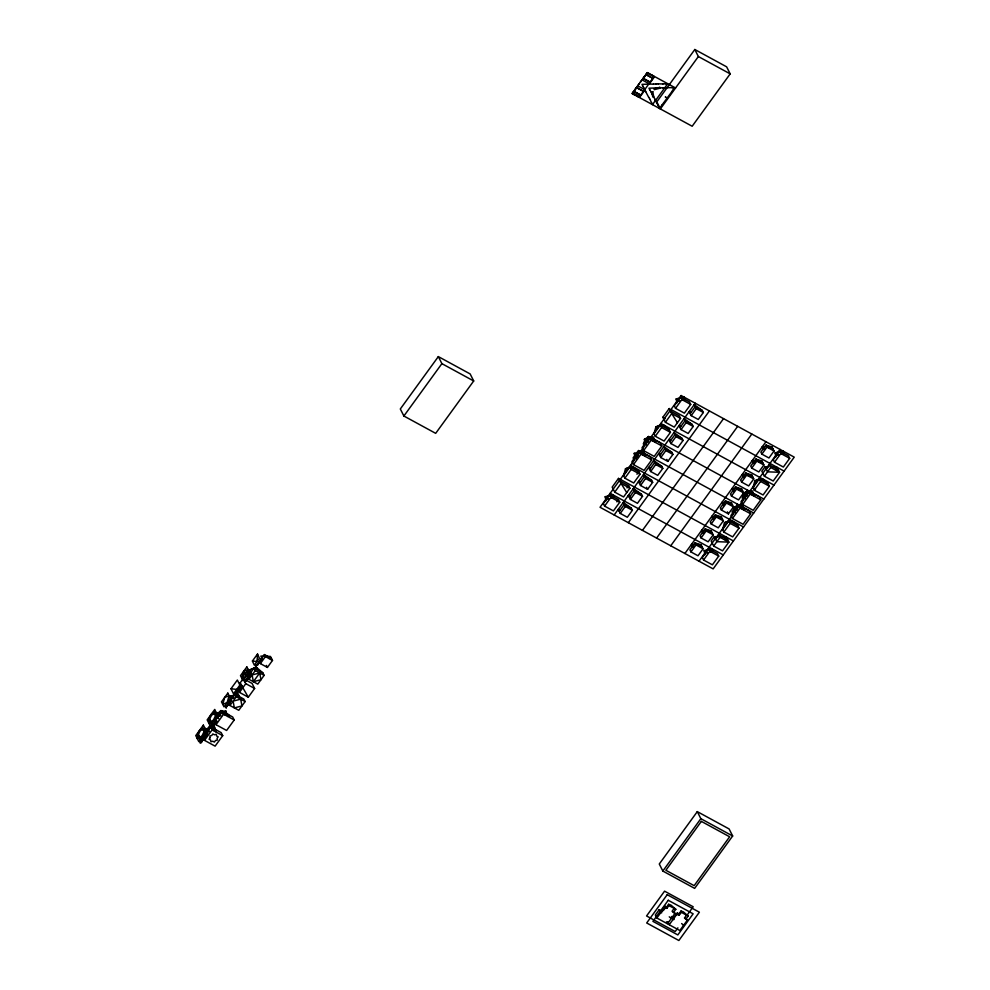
<?xml version="1.0" encoding="UTF-8"?>
<svg xmlns="http://www.w3.org/2000/svg" width="990" height="990" viewBox="0 0 990 990"><rect width="100%" height="100%" fill="white"/><g stroke="black" fill="none" stroke-linecap="round" stroke-linejoin="round"><path stroke-width="1.49" d="M201.799 741.176L201.638 741.807M241.127 686.454L241.634 685.587L240.075 682.989L243.243 678.62L252.079 683.434L254.616 688.471L248.292 697.195L239.444 692.381L238.008 689.572L238.726 690.995M238.144 691.515L237.353 692.827M236.82 692.171L237.674 690.884M236.288 693.965L235.088 695.995L234.383 694.584L235.657 693.074M215.808 721.685L216.191 720.918M248.453 676.702L248.762 675.774M203.21 739.481L203.284 739.74M204.942 736.164C205.71 733.887 204.225 737.909 205.858 736.35M250.235 673.967L250 675.786L249.294 674.376M216.847 721.809L216.476 722.465M249.505 676.764L249.208 677.37M216.637 721.314L216.303 722.007M249.27 676.331L248.96 676.999M257.586 654.006L256.979 661.605L252.475 660.924L257.474 654.081L259.417 658.214L254.319 665.132L252.376 660.998M204.262 736.795L203.569 738.305L204.485 738.243M257.462 664.797L258.068 663.609M203.569 738.057L204.262 737.03M257.858 664.971L258.229 663.56M204.645 737.612L204.249 738.268M241.77 678.175L243.664 671.294L248.106 669.438L246.201 676.318L241.77 678.175L248.106 669.438M623.589 475.658L625.482 468.777L629.925 466.921L633.068 466.822L638.76 471.735L640.035 474.247L633.699 482.984L624.863 478.17L623.589 475.658L629.925 466.921L638.76 471.735L636.954 474.235M653.994 433.744L655.9 426.863L660.33 425.019L663.486 424.908L669.166 429.833L670.44 432.345L664.104 441.07L655.269 436.268L653.994 433.744L660.33 425.019L669.166 429.833M722.564 529.563L724.457 522.683L728.9 520.839L732.043 520.728L737.736 525.653L739.01 528.165L732.674 536.889L723.838 532.076L722.564 529.563L728.9 520.839L737.736 525.653M754.875 480.781L752.969 487.662L754.244 490.174L763.08 494.988L769.416 486.251L768.141 483.739L762.461 478.826L759.305 478.925L754.875 480.781L762.461 478.826M248.354 676.368L248.453 677.482M226.908 705.882L226.116 707.07M256.67 665.231L256.954 664.711M241.09 686.045C242.303 683.867 242.216 687.666 241.919 685.785M238.355 689.807L239.011 689.015M249.864 674.301L250.507 673.509M215.709 721.351L215.808 722.465M207.182 732.848C205.871 733.553 206.811 735.805 206.65 734.283M256.608 665.354L255.952 666.307M257.586 663.832L258.093 662.991M256.794 665.391L256.039 666.468M216.6 721.809L215.931 722.477M249.245 676.826L248.589 677.494M665.354 97.032L666.097 97.503L665.478 96.921M648.759 84.187L641.966 84.336L642.795 86.093M653.487 84.1L655.949 83.915M249.319 677.469L249.035 675.626M658.276 83.915L655.826 84.088M662.929 83.94L665.391 83.742M665.28 87.887L662.892 87.949M658.263 87.912L663.028 87.776M438.335 356.598L400.319 408.981L403.883 416.023L435.687 433.348L473.703 380.977L470.151 373.935L438.335 356.598L441.887 363.639L473.703 380.977M634.441 94.805L632.325 93.468L633.464 91.625M649.638 73.854L647.324 72.79L645.901 74.473M642.819 86.068L643.871 87.838M403.883 416.023L441.887 363.639M636.793 96.092L639.107 97.156L644.849 89.694L645.752 91.662M652.002 75.141L654.105 76.49L644.676 89.756M649.885 89.942L650.937 91.699M648.685 97.255L649.762 98.975M651.915 93.567L650.851 91.835M649.749 99.012L651.63 102.849M654.86 99.149L656.741 102.985M655.17 100.77L652.534 104.655L651.606 102.873M655.281 100.832L667.619 83.865L665.367 83.791M694.819 49.5L656.803 101.883L660.355 108.925L698.371 56.541L694.819 49.5L726.623 66.825L730.187 73.866L692.171 126.25L632.078 93.53L647.287 72.567L675.564 87.974M657.805 104.742L656.716 103.01M217.862 714.446L216.748 715.98L217.763 717.985M219.075 715.782L217.54 712.763L219.434 712.28L220.547 710.746L222.069 713.753M222.713 735.657L212.108 729.89L210.585 726.87L202.987 737.34L204.509 740.359L215.115 746.138L222.713 735.657L221.191 732.649L209.509 726.227L207.925 728.405L205.264 729.086L205.697 731.474L204.126 733.64L205.14 735.657M215.622 717.973L217.194 715.807L216.761 713.419L219.421 712.738L220.993 710.56L223.196 711.76L224.21 713.778M217.812 715.436L210.214 725.918L207.17 719.879L214.768 709.409L218.716 718.827M222.082 711.204L214.483 721.673L216.006 724.692L226.611 730.471L234.209 719.99L232.687 716.983L222.082 711.204L223.604 714.223L234.209 719.99M662.236 104.643L659.612 108.529L657.818 104.717M673.41 89.471L672.037 91.365M226.363 705.623L225.547 706.761L226.264 708.172L226.487 705.746M672.062 91.377L662.26 104.655M673.435 89.484L674.697 87.739L672.334 87.776M238.182 689.869L241.35 685.501M262.845 672.866L254.009 668.052L249.567 669.908L247.673 676.789L248.948 679.301L257.784 684.115L264.12 675.378L262.845 672.866L257.153 667.941L254.009 668.052L247.686 676.925M235.001 695.005L235.496 694.324M247.785 677.111L248.304 678.138M203.891 738.231L204.831 736.919M205.264 736.325L206.205 735.026M226.19 707.231L226.846 706.34M268.723 658.338L271.47 658.437L264.404 654.588L259.331 661.567L260.345 663.585L267.411 667.433L272.485 660.454L270.456 656.432L266.335 656.271M235.769 694.794L235.249 695.5L234.704 694.423M204.509 740.359L212.108 729.89M216.006 724.692L223.604 714.223M229.94 705.486L236.276 696.762L235.001 694.25L243.837 699.064L245.112 701.576L238.776 710.3L229.94 705.486L228.665 702.974L235.274 693.644M239.444 692.381L245.78 683.657L243.243 678.62M248.948 679.301L255.284 670.564L254.009 668.052M260.345 663.585L265.419 656.593L264.404 654.588M253.366 681.702L259.702 672.977L260.952 679.746L253.366 681.702L252.116 674.933L259.702 672.977M645.121 443.409L644.354 441.911L645.468 440.377L645.158 438.694L647.039 438.199L648.153 436.664L649.712 437.518L651.593 437.023L652.361 438.533L650.467 439.016M651.68 459.892L641.087 454.113L639.552 451.094L631.954 461.575L633.476 464.595L644.082 470.374L651.68 459.892L650.158 456.873L638.476 450.462L636.904 452.628L634.231 453.321L634.677 455.697L633.093 457.875L634.12 459.88M643.228 443.904L644.812 441.726L644.366 439.35L647.039 438.657L648.611 436.491L660.293 442.901L661.827 445.921L654.217 456.402L643.611 450.623L642.089 447.604L649.688 437.135L651.222 440.142L661.827 445.921M620.953 482.316L618.515 478.38L612.179 487.105L614.728 492.141L623.564 496.955L629.9 488.219L628.625 485.706L619.789 480.893L621.411 483.516M672.086 413.671L670.465 411.048L679.301 415.862L680.576 418.374L674.24 427.111L665.404 422.297L662.867 417.26L669.203 408.536L671.628 412.471M609.654 494.864L603.318 503.588L604.593 506.1L613.429 510.914L619.765 502.19L618.49 499.678L609.654 494.864L610.929 497.376L619.765 502.19M680.6 397.077L674.277 405.813L675.539 408.325L684.375 413.139L690.711 404.403L689.448 401.891L680.6 397.077L681.875 399.589L690.711 404.403M633.476 464.595L641.087 454.113M643.611 450.623L651.222 440.142M604.593 506.1L610.929 497.376M614.728 492.141L621.064 483.405L618.515 478.38M624.863 478.17L631.199 469.433L629.925 466.921M655.269 436.268L661.605 427.532L660.33 425.019M665.404 422.297L671.74 413.56L669.203 408.536M675.539 408.325L681.875 399.589M616.906 501.856L618.49 499.678M627.041 487.884L628.625 485.706M614.171 514.986L695.265 403.227M619.233 511.409L624.294 504.417L631.36 508.266L632.387 510.283L627.314 517.263L620.247 513.414L618.218 509.392L620.198 509.838M629.368 497.438L634.429 490.446L641.508 494.307L642.522 496.312L637.449 503.304L630.383 499.443L628.353 495.421L630.345 495.866M639.503 483.467L644.564 476.487L651.643 480.336L652.658 482.34L647.584 489.332L640.518 485.484L638.488 481.462L640.481 481.895M649.638 469.495L654.699 462.516L661.778 466.364L662.793 468.381L657.719 475.361L650.653 471.512L648.623 467.49L650.616 467.936M659.773 455.524L664.847 448.544L671.913 452.393L672.928 454.41L667.854 461.389L660.788 457.541L658.758 453.519L660.751 453.964M669.908 441.565L674.982 434.573L682.048 438.421L683.063 440.439L677.989 447.418L670.923 443.57L668.894 439.548L670.886 439.993M680.043 427.593L685.117 420.614L692.183 424.463L693.198 426.467L688.137 433.459L681.058 429.598L679.029 425.576L681.021 426.022M690.179 413.622L695.252 406.643L702.318 410.491L703.333 412.496L698.272 419.488L691.193 415.639L689.164 411.617L691.156 412.05M620.247 513.414L625.309 506.435L623.279 502.413L631.36 508.266M630.383 499.443L635.444 492.463L633.414 488.441L641.508 494.307M640.518 485.484L645.579 478.492L643.549 474.47L651.643 480.336M650.653 471.512L655.726 464.52L653.685 460.499L661.778 466.364M660.788 457.541L665.862 450.561L663.82 446.539L671.913 452.393M670.923 443.57L675.997 436.59L673.967 432.568L682.048 438.421M681.058 429.598L686.132 422.619L684.102 418.597L692.183 424.463M691.193 415.639L696.267 408.647L694.238 404.625L702.318 410.491M628.316 522.683L709.409 410.937M642.448 530.38L723.541 418.634M656.593 538.09L737.686 426.344M670.737 545.787L751.818 434.041M684.87 553.497L765.963 441.738M690.933 551.925L696.007 544.946L694.992 542.928L689.919 549.908L690.933 551.925L698.012 555.774L703.073 548.794L701.044 544.772L694.992 542.928L702.059 546.777M701.081 537.954L706.142 530.974L705.127 528.957L700.054 535.949L701.081 537.954L708.147 541.802L713.208 534.823L711.179 530.801L705.127 528.957L712.194 532.806M711.216 523.982L716.277 517.003L715.263 514.986L710.201 521.978L711.216 523.982L718.282 527.843L723.343 520.851L721.314 516.83L715.263 514.986L722.329 518.847M721.351 510.023L726.413 503.031L725.398 501.027L720.336 508.006L721.351 510.023L728.417 513.872L733.491 506.88L731.449 502.858L725.398 501.027L732.464 504.875M731.486 496.052L736.548 489.06L735.533 487.055L730.471 494.035L731.486 496.052L738.552 499.9L743.626 492.921L741.584 488.887L735.533 487.055L742.611 490.904M741.621 482.081L746.683 475.101L745.668 473.084L740.607 480.063L741.621 482.081L748.688 485.929L753.761 478.95L751.732 474.928L745.668 473.084L752.746 476.933M751.757 468.109L756.83 461.13L755.803 459.113L750.742 466.104L751.757 468.109L758.823 471.958L763.896 464.978L761.867 460.956L755.803 459.113L762.882 462.961M761.892 454.138L766.965 447.158L765.951 445.141L760.877 452.133L761.892 454.138L768.958 457.999L774.032 451.007L772.002 446.985L765.951 445.141L773.017 449.002M744.096 497.327L743.329 495.817L744.443 494.282M746.015 492.117L746.782 493.626L744.901 494.109L744.134 492.599L746.015 492.117L747.128 490.582L748.688 491.424L750.568 490.941L751.336 492.451M750.655 513.798L740.05 508.031L738.528 505.011L730.929 515.481L732.452 518.5L743.057 524.279L750.655 513.798L749.133 510.791L737.451 504.368L735.867 506.546L733.206 507.226L733.64 509.615L732.068 511.781L733.083 513.798M760.79 499.839L750.185 494.06L748.663 491.04L741.065 501.522L742.587 504.529L753.192 510.308L760.79 499.839L759.268 496.819L747.586 490.409L746.002 492.575L743.341 493.268L743.787 495.644L742.203 497.809L743.218 499.826M714.322 536.654L711.154 541.023L713.703 546.047L722.539 550.861L728.875 542.136L726.326 537.1L714.322 536.654L716.859 541.679L728.875 542.136L720.027 537.322L718.765 534.798L715.597 539.166M768.005 466.921L765.01 466.81L761.842 471.178L764.379 476.202L773.215 481.016L779.551 472.292L777.014 467.255L772.509 467.094M699.014 561.194L780.095 449.448M708.63 548.769L702.294 557.506L703.556 560.018L712.404 564.832L718.728 556.095L717.465 553.583L708.63 548.769L709.892 551.282L718.728 556.095M768.141 483.739L759.305 478.925L752.969 487.662L755.494 489.035M766.272 469.322L769.44 464.966L778.276 469.78L775.281 469.656M779.576 450.995L773.24 459.719L774.514 462.231L783.35 467.045L789.686 458.321L788.411 455.808L779.576 450.995L780.85 453.507L789.686 458.321M732.452 518.5L740.05 508.031M742.587 504.529L750.185 494.06M703.556 560.018L709.892 551.282M713.703 546.047L720.027 537.322M723.838 532.076L730.174 523.351L728.9 520.839M754.244 490.174L760.58 481.437L759.305 478.925M764.379 476.202L770.715 467.478L769.44 464.966M774.514 462.231L780.85 453.507M697.294 811.627L659.278 864.01L662.842 871.052L694.646 888.377L732.662 835.993L729.11 828.952L697.294 811.627L700.846 818.668L732.662 835.993M662.842 871.052L700.846 818.668M661.778 911.196L659.13 909.76L655.318 914.995L656.853 918.015L667.446 923.781L675.056 913.312L673.052 911.58M667.124 907.446L664.921 906.246L661.122 911.481L661.753 912.731L660.652 912.768L659.13 909.76M656.853 918.015L664.451 907.533L665.552 907.496L664.921 906.246M663.275 910.639L665.552 907.496M674.388 908.065L672.086 911.246L673.497 912.458L675.799 909.29L670.973 905.107L668.646 904.291L666.332 907.471L666.79 908.35L664.451 907.533M665.998 908.375L669.091 905.182L668.646 904.291M666.79 908.35L669.091 905.182M679.487 914.178L677.296 912.99L673.497 918.225L674.128 919.475L673.014 919.512L671.492 916.493L674.14 917.94M685.427 918.324L687.419 920.044L679.821 930.526L669.215 924.747L676.826 914.277L677.927 914.24L677.296 912.99M686.763 914.81L684.461 917.977L685.872 919.203L688.174 916.022L683.348 911.852L681.009 911.035L678.707 914.203L679.152 915.094L676.826 914.277M678.373 915.119L681.454 911.914L681.009 911.035M679.152 915.094L681.454 911.914M677.902 927.84L675.205 931.553L646.569 915.96L664.562 891.161L693.198 906.766L686.899 915.441M230.992 688.755L237.34 680.031L239.865 685.08L233.516 693.792L230.992 688.755L236.684 689.436M226.463 705.783L227.143 705.202M201.378 742.24L201.329 742.29A1.497 0.644 -61.4 0 1 200.71 743.106A1.782 0.767 -61.4 0 1 200.289 741.498A1.782 0.767 -61.4 0 1 202.071 740.26M256.262 665.045L256.088 667.396L255.383 665.985L256.67 664.451M238.738 689.473L238.454 690.451M216.29 722.861L217.082 721.512L216.389 720.609M240.137 688.805L240.558 687.79M229.618 703.296L230.051 702.343M228.245 705.189L228.665 704.212M229.705 701.997L229.21 703.123M201.985 741.362L201.886 741.671A1.72 0.743 -61.4 0 1 201.465 742.401L200.413 741.968L201.713 740.768M215.09 722.292C213.976 722.552 214.558 725.373 214.558 723.727M240.224 687.505L239.728 688.619M228.331 703.902L227.836 705.016M261.335 658.56C260.197 658.944 260.778 661.543 260.803 659.996M247.178 678.063C246.065 678.274 246.696 681.207 246.646 679.499M676.925 402.992L676.17 398.933L683.756 396.978L685.03 399.49L682.494 400.146M679.969 400.789L677.445 401.445L676.17 398.933M655.9 426.863L663.486 424.908M650.801 437.691L653.474 436.998L655.429 442.394M644.366 439.35L645.888 442.369L648.561 441.676M652.323 440.711L654.996 440.018M640.666 451.663L643.339 450.97L645.294 456.365L643.339 450.97M637.671 453.68L635.79 454.163L637.312 457.182M634.231 453.321L635.753 456.341L638.426 455.647M642.188 454.67L644.861 453.989M625.482 468.777L633.068 466.822M605.967 500.779L605.212 496.708L612.798 494.753L614.072 497.265L611.548 497.921M775.888 456.91L775.145 452.838L782.731 450.883L783.993 453.395L781.469 454.051M609.011 498.576L606.486 499.232L605.212 496.708M778.944 454.707L776.408 455.351L775.145 452.838M749.777 491.597L752.449 490.916L754.405 496.312M743.341 493.268L744.864 496.275L747.537 495.594M751.299 494.616L753.972 493.923M739.641 505.568L742.314 504.875L744.27 510.283M735.075 509.763L734.753 508.08L736.647 507.585M733.206 507.226L734.729 510.246L737.402 509.565M741.163 508.588L743.837 507.895M724.457 522.683L732.043 520.728M704.942 554.685L704.187 550.626L711.773 548.67L713.048 551.183L710.511 551.838M257.153 667.941L249.567 669.908L250.074 672.618M707.986 552.482L705.462 553.138L704.187 550.626M231.314 700.153L230.571 696.094L238.157 694.139L239.419 696.651L236.895 697.307M234.37 697.962L231.833 698.606L230.571 696.094M222.094 711.587L223.988 711.105L225.51 714.112M223.196 711.76L225.856 711.068L227.824 716.475M218.283 716.438L220.943 715.758M224.718 714.78L227.378 714.087M216.327 732.142L214.372 726.734L211.699 727.427L212.714 729.444M208.704 729.444L206.811 729.939L207.838 731.944M205.264 729.086L206.786 732.105L209.459 731.424M213.221 730.447L215.894 729.754M239.766 689.213L240.595 687.171L239.679 689.176M229.272 703.704L230.076 701.663L229.16 703.667M765.134 446.725L762.399 446.626L763.414 448.643L765.023 448.334M768.772 447.604L772.002 446.985L769.255 446.886M758.637 461.575L761.867 460.956L752.264 460.598L753.279 462.602L754.887 462.293M746.237 474.717L742.116 474.569L743.144 476.574L744.752 476.264M747.97 475.646L751.732 474.928L748.985 474.816M734.729 488.639L731.981 488.54L732.996 490.545L734.617 490.236M738.367 489.518L741.584 488.887L738.849 488.788M724.593 502.611L721.846 502.499L722.861 504.516L724.482 504.207M728.764 503.378L731.449 502.858L728.714 502.759M715.832 516.632L711.711 516.471L712.726 518.488L714.335 518.178M718.629 517.349L721.314 516.83L718.579 516.731M704.323 530.541L701.576 530.442L702.591 532.447L704.199 532.137M708.494 531.321L711.179 530.801L708.432 530.702M694.188 544.512L691.441 544.413L692.455 546.418L694.064 546.109M698.358 545.28L701.044 544.772L698.297 544.661M658.313 83.865L662.916 83.952M648.945 84.063L653.462 84.125M658.288 87.887L648.945 88.197L649.873 89.966M665.379 87.739L672.47 87.615M724.593 539.5L727.601 539.612L718.765 534.798M263.6 656.172L260.853 656.073L261.867 658.078M698.371 56.541L730.187 73.866M644.515 76.379L643.141 78.284M641.755 80.19L640.369 82.096M638.995 84.001L637.61 85.907M636.224 87.813L634.85 89.719M696.267 408.647L703.333 412.496M766.965 447.158L774.032 451.007M670.985 409.501L784.105 471.116M680.576 418.374L671.74 413.56L677.408 422.742M770.715 467.478L779.551 472.292L767.547 471.834L765.01 466.81M686.132 422.619L693.198 426.467M756.83 461.13L763.896 464.978M662.867 417.26L665.391 418.646M660.85 423.473L773.97 485.088M661.605 427.532L670.44 432.345M760.58 481.437L769.416 486.251M675.997 436.59L683.063 440.439M746.683 475.101L753.761 478.95M650.715 437.432L763.835 499.047M665.862 450.561L672.928 454.41M736.548 489.06L743.626 492.921M644.354 441.911L645.913 442.753M743.329 495.817L744.888 496.658M640.58 451.403L753.699 513.018M655.726 464.52L662.793 468.381M726.413 503.031L733.491 506.88M630.444 465.374L743.552 526.989M631.199 469.433L640.035 474.247M730.174 523.351L739.01 528.165M645.579 478.492L652.658 482.34M716.277 517.003L723.343 520.851M620.309 479.346L733.417 540.961M629.9 488.219L621.064 483.405L626.732 492.587M635.444 492.463L642.522 496.312M706.142 530.974L713.208 534.823M610.174 493.317L723.282 554.92M625.309 506.435L632.387 510.283M696.007 544.946L703.073 548.794M265.419 656.593L272.485 660.454M255.284 670.564L264.12 675.378M668.299 905.207L675.799 909.29M680.674 911.938L688.174 916.022M673.497 912.458L675.056 913.312M685.872 919.203L687.419 920.044M245.78 683.657L254.616 688.471M236.276 696.762L245.112 701.576M628.353 495.421L630.655 497.104M681.627 923.559L683.62 925.291M669.252 916.814L671.257 918.547M763.414 448.643L764.07 449.633M753.279 462.602L753.935 463.605M743.144 476.574L743.799 477.576M732.996 490.545L733.664 491.547M722.861 504.516L723.529 505.519M712.726 518.488L713.394 519.478M702.591 532.447L703.259 533.449M692.455 546.418L693.111 547.421M762.399 446.626L763.909 449.076M752.264 460.598L753.774 463.048M742.116 474.569L743.639 477.019M695.747 407.076L694.238 404.625L696.317 408.14M685.612 421.047L684.102 418.597L686.181 422.099M721.846 502.499L723.356 504.95M675.477 435.018L673.967 432.568L676.046 436.07M711.711 516.471L713.221 518.921M665.342 448.977L663.82 446.539L665.911 450.042M701.576 530.442L703.086 532.892M655.207 462.949L653.685 460.499L656.123 464.595M645.059 476.92L643.549 474.47L645.282 477.39M634.924 490.892L633.414 488.441L635.84 492.537M624.789 504.863L623.279 502.413L625.705 506.496M248.292 697.195L240.075 682.989M643.772 87.962L644.762 89.818M645.727 91.686L648.673 97.28M651.94 93.543L654.873 99.124M747.586 490.409L748.601 492.414M747.128 490.582L747.896 492.092M746.002 492.575L747.029 494.579M743.787 495.644L744.802 497.648M737.451 504.368L738.466 506.385M735.867 506.546L736.882 508.551M734.753 508.08L735.78 510.085M733.64 509.615L734.667 511.62M727.402 511.855L728.417 513.872M666.839 459.385L667.854 461.389M648.611 436.491L650.133 439.511M648.153 436.664L648.92 438.174M647.039 438.199L647.807 439.709L645.926 440.191L645.158 438.694M647.039 438.657L648.054 440.674M644.812 441.726L645.827 443.743M636.904 452.628L637.919 454.645M634.677 455.697L635.691 457.714M646.569 487.315L647.584 489.332M667.693 921.727L669.215 924.747M666.431 921.777L667.446 923.781M266.397 665.416L267.411 667.433M261.57 658.721L261.682 659.687L261.36 659.043M250.977 672.21L251.534 673.311M250.755 672.519L251.324 673.621M250.73 673.67L250.841 674.635L250.507 673.992M247.426 678.224L247.537 679.19L247.215 678.534M243.664 671.294L246.201 676.318M241.003 686.342L241.449 687.926L241.399 687.11M239.233 689.176L239.333 690.141L239.011 689.498M229.507 716.661L228.492 714.644L226.302 713.456L225.856 711.068M220.993 710.56L222.008 712.577M219.434 712.28L220.448 714.285M219.421 712.738L220.436 714.743M217.194 715.807L218.208 717.812M215.337 722.452L215.449 723.405L215.115 722.762M209.509 726.227L210.524 728.244M207.925 728.405L208.952 730.41M207.43 733.008L207.541 733.961L207.207 733.318M205.697 731.474L206.724 733.479M203.136 739.146L203.099 738.342L203.334 739.505M202.628 740.161L202.282 739.481L202.406 740.483M782.731 450.883L783.226 453.593M750.568 490.941L750.878 492.624M744.864 496.275L745.309 498.663M734.729 510.246L735.174 512.622M683.756 396.978L684.251 399.675M645.888 442.369L646.334 444.745M635.753 456.341L636.199 458.717M238.157 694.139L238.652 696.849M214.372 726.734L214.805 729.123M206.786 732.105L207.232 734.493M202.158 740.644A1.782 0.767 -61.4 0 1 202.047 741.337M228.913 704.076C227.787 701.947 227.081 707.838 228.913 704.199M197.951 736.201L197.282 738.614L198.842 737.958L199.473 739.208L202.616 736.399L204.856 731.808L204.225 730.558L204.893 728.133L203.334 728.788L202.703 727.539L199.559 730.36L197.319 734.951L197.951 736.201M198.866 735.372L198.396 737.08L199.497 736.622L199.943 737.501L202.17 735.508L203.754 732.266L203.779 729.667L202.678 730.137L202.22 729.246L200.005 731.239L198.421 734.481L198.866 735.372M209.36 720.485L208.692 722.898L210.251 722.255L210.882 723.504L214.013 720.683L216.253 716.092L215.622 714.842L216.29 712.429L214.731 713.072L214.1 711.822L210.969 714.644L208.729 719.235L209.36 720.485M210.276 719.656L209.806 721.363L210.907 720.906L211.353 721.784L213.568 719.792L215.152 716.55L215.177 713.963L214.075 714.421L213.63 713.53L211.415 715.523L209.831 718.777L210.276 719.656M212.825 724.63L212.318 726.499C210.957 724.42 213.073 729.048 212.429 726.734L213.889 725.546L212.714 725.757L212.825 724.63M224.656 697.48L222.762 704.36L227.193 702.504L229.098 695.636L224.656 697.48M245.471 679.647L244.951 681.516C243.59 679.437 245.718 684.065 245.075 681.751L246.535 680.563L245.347 680.774L245.471 679.647M230.979 699.918L230.645 701.118C228.74 700.685 232.625 701.972 230.955 700.598L230.979 699.918M637.473 86.625L632.932 92.899L639.998 96.748L644.552 90.474L643.624 89.979L644.119 89.298L638.896 86.452L637.473 86.625M646.829 73.73L642.3 80.004L649.353 83.853L653.907 77.579L652.979 77.072L653.474 76.403L648.252 73.557L646.829 73.73M634.33 91.612L640.134 94.78L634.33 91.612M637.065 87.85L642.869 91.006L637.065 87.85M643.723 78.668L649.539 81.836L643.723 78.668M646.482 74.869L652.286 78.037L646.482 74.869M203.358 725.126L195.76 735.595L198.804 741.634L206.415 731.152L203.358 725.126M227.824 693.111L221.488 701.848L224.025 706.872L230.361 698.148L227.824 693.111M246.832 666.926L240.496 675.65L243.033 680.687L249.369 671.95L246.832 666.926M236.424 692.431L236.721 693.755L236.424 692.431M213.766 723.987L214.063 725.311L213.766 723.987M258.65 662.137L259.306 662.966L259.38 661.518C261.187 663.028 259.516 658.078 260.048 661.555L259.145 661.444L259.306 662.595L258.65 662.137M210.177 737.649L209.063 739.184L210.61 740.037L210.932 741.72L212.813 741.225L214.36 742.079L215.474 740.545L217.367 740.05L217.058 738.367L218.171 736.832L216.612 735.991L216.303 734.308L214.422 734.79L212.862 733.949L211.749 735.483L209.868 735.966L210.177 737.649M681.12 395.53L600.039 507.276L713.146 568.891L794.24 457.145L681.12 395.53M701.353 821.378L665.874 870.272L694.151 885.666L729.63 836.785L701.353 821.378M667.211 894.688L646.693 922.977L678.855 940.5L699.373 912.211L667.211 894.688M668.238 900.269L652.93 921.368L677.828 934.931L693.136 913.82L668.238 900.269M659.785 87.343L654.093 88.815L654.241 89.669L659.934 88.197L659.785 87.343M652.781 91.686L651.828 91.934L652.769 97.008L653.722 96.773L652.781 91.686M240.694 699.163L233.108 701.118L234.358 707.899L241.944 705.932L240.694 699.163"/></g></svg>
